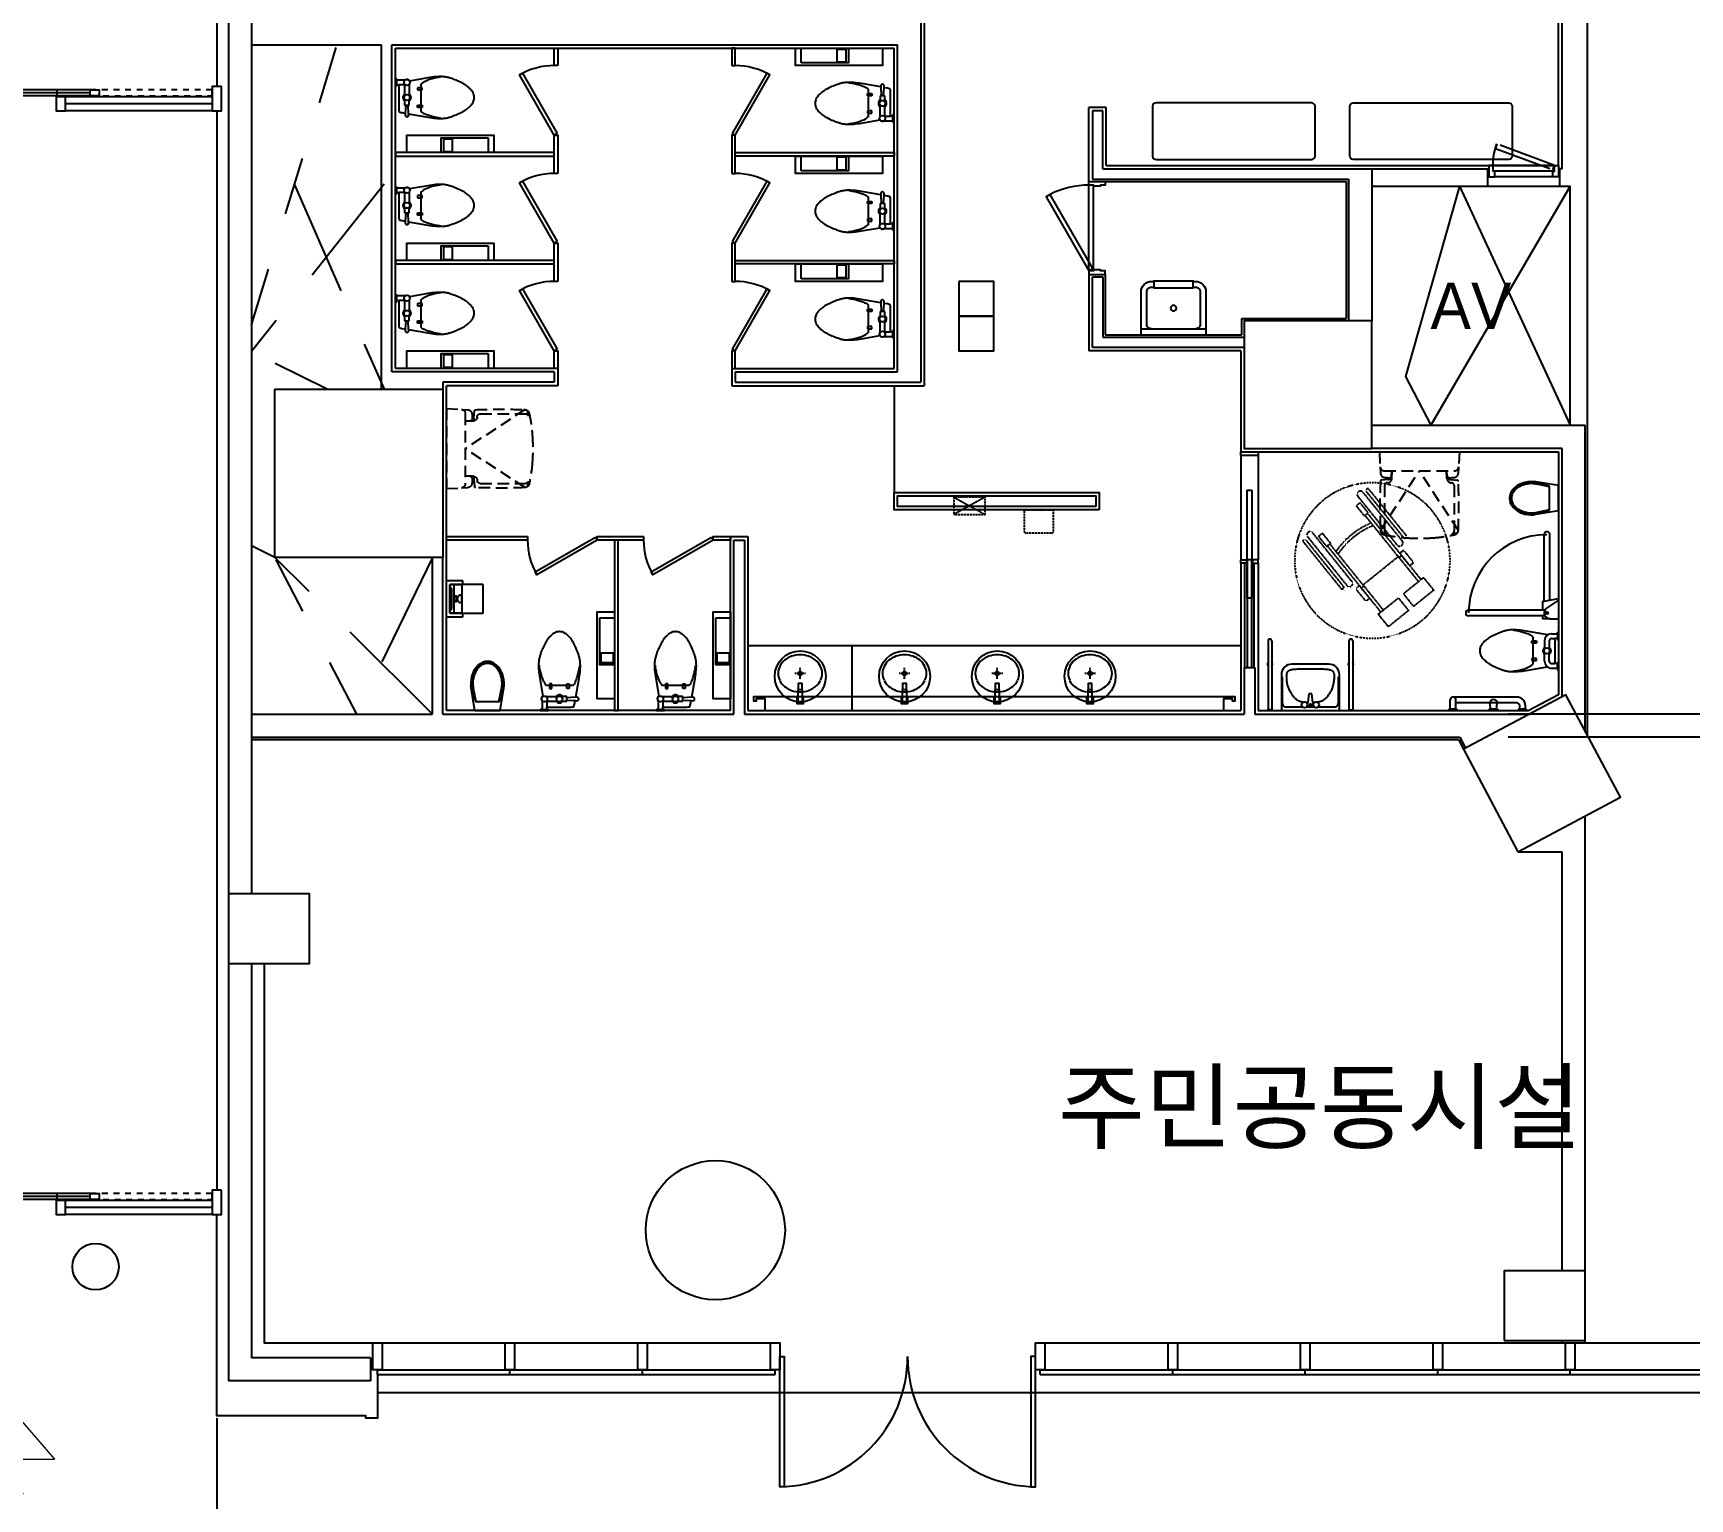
# Model space of a CAD drawing. Header units: millimetres. Extents: x -7616 to 421613, y 91067 to 341353.
# Drawn here: x 179314 to 193599, y 197651 to 210288 of the extents above; entities that cross this region are included whole.
import ezdxf
from ezdxf.enums import TextEntityAlignment as Align
from ezdxf.lldxf.tags import DXFTag

# ---------------------------------------------------------------- set-up
doc = ezdxf.new("R2010")
doc.units = ezdxf.units.MM
doc.header["$LTSCALE"] = 500
doc.header["$MEASUREMENT"] = 0
for name, pattern in [('HID', [2.6, 1.6, -1]), ('HIDDEN', [2, 1, -1]), ('HIDDEN2', [0.188, 0.125, -0.063]), ('HOON1', [3, 2, -1])]:
    doc.linetypes.add(name, pattern=pattern)
doc.layers.add('e-plan', color=9, linetype='CONTINUOUS')
doc.styles.add('돋움', font='Dotum.ttf')
tags = doc.linetypes.add('HIDDENX2', pattern=[0.75, 0.5, -0.25]).pattern_tags.tags
tags[6:7] = [DXFTag(74, 4), DXFTag(75, 0), DXFTag(340, '0'), DXFTag(46, 1.0), DXFTag(50, 0.0), DXFTag(44, 0.0), DXFTag(45, 0.0)]
tags[4:5] = [DXFTag(74, 4), DXFTag(75, 0), DXFTag(340, '0'), DXFTag(46, 1.0), DXFTag(50, 0.0), DXFTag(44, 0.0), DXFTag(45, 0.0)]

# ---------------------------------------------------------------- blocks, each defined once
blk = doc.blocks.new('1F 기둥 140514')
at = {"layer": 'e-plan', "ltscale": 0.5}
for points in [[(235034, 72200), (235734, 72200), (235734, 72800), (235034, 72800)], [(246034, 68950), (246734, 68950), (246734, 69550), (246034, 69550)]]:
    blk.add_lwpolyline(points, close=True, dxfattribs=at)
blk = doc.blocks.new('1~2F TC-140305')
at = {"layer": 'e-plan', "ltscale": 0.5}
for points in [[(-224080, -51610), (-224080, -50510), (-225180, -50510), (-225180, -51610)], [(-233540, -51100), (-232090, -51100), (-232090, -52550), (-233540, -52550)], [(-222820, -55087), (-221937, -54617), (-222406, -53735), (-223289, -54204)]]:
    blk.add_lwpolyline(points, close=True, dxfattribs=at)
blk.add_circle((-229740, -58350), 600, dxfattribs=at)
blk = doc.blocks.new('1F 코어')
at = {"layer": 'e-plan'}
blk.add_blockref('1~2F TC-140305', (0, 0), dxfattribs=at)
blk = doc.blocks.new('A$C6B9375F1')
at = {"layer": 'e-plan'}
blk.add_lwpolyline([(-30, 195), (-30, 155), (10, 155), (10, -80), (-70, -80), (-70, 155), (-30, 155)], dxfattribs=at)
blk = doc.blocks.new('A$C1B3C214D')
at = {"layer": 'e-plan'}
blk.add_line((10, 320), (550, 320), dxfattribs=at)
for points in [[(0, 370), (0, 0, 0.414214), (90, -90), (110, -90), (110, -95), (450, -95), (450, -90), (470, -90, 0.414214), (560, 0), (560, 370)], [(90, 320, 0.414214), (50, 280), (50, 0, 0.414214), (90, -40), (110, -40)], [(450, -40), (470, -40, 0.414214), (510, 0), (510, 280, 0.414214), (470, 320, 0.414214)]]:
    blk.add_lwpolyline(points, format="xyb", dxfattribs=at)
blk.add_lwpolyline([(110, -90), (110, -35), (450, -35), (450, -90)], dxfattribs=at)
blk.add_circle((280, 140), 25, dxfattribs=at)
for centre, start, end in [((10, 330), 180, 270), ((550, 330), 270, 0)]:
    blk.add_arc(centre, 10, start, end, dxfattribs=at)
blk = doc.blocks.new('지상1층 평면도$0$TO')
at = {"layer": 'e-plan'}
for p, q in [((0, 132), (265, 174, 0)), ((0, 132), (0, -143, 0)), ((97, 118), (235, 147, 0)), ((97, 116), (97, -127)), ((108, 130, 0), (234, 156, 0)), ((0, -143, 0), (265, -184, 0)), ((97, -129), (235, -157)), ((108, -140), (234, -166))]:
    blk.add_line(p, q, dxfattribs=at)
for centre, major_axis, ratio, start_param, end_param in [((287, -5, 0), (-242, 0, 0), 0.742281, 1.476545, 4.80664), ((111, 116, 0), (-9.55, 9.55), 1, 5.702584, 7.068585), ((111, -127), (-9.55, -9.55), 1, -0.785396, 0.580235)]:
    blk.add_ellipse(centre, major_axis=major_axis, ratio=ratio, start_param=start_param, end_param=end_param, dxfattribs=at)
for points, knots in [([(234, -166), (273, -172, 0), (281, -172, 0), (302, -172, 0), (316, -171, 0), (343, -168, 0), (356, -165, 0), (381, -158, 0), (393, -154, 0), (417, -143, 0), (428, -138, 0), (448, -125, 0), (457, -118, 0), (474, -102, 0), (482, -94, 0), (495, -77, 0), (500, -69, 0), (509, -50, 0), (512, -41, 0), (516, -22, 0), (517, -13, 0), (517, 6, 0), (515, 16, 0), (511, 34, 0), (507, 44, 0), (498, 62, 0), (492, 70, 0), (479, 87, 0), (471, 95, 0), (454, 110, 0), (444, 117, 0), (423, 129, 0), (412, 135, 0), (389, 145, 0), (376, 149, 0), (350, 155, 0), (337, 158, 0), (310, 161, 0), (297, 162, 0), (277, 162, 0), (271, 161, 0), (234, 156, 0)], [1.476545, 1.476545, 1.476545, 1.476545, 1.575986, 1.575986, 1.751248, 1.751248, 1.92651, 1.92651, 2.101771, 2.101771, 2.277033, 2.277033, 2.452294, 2.452294, 2.627556, 2.627556, 2.802817, 2.802817, 2.978079, 2.978079, 3.15334, 3.15334, 3.328602, 3.328602, 3.503864, 3.503864, 3.679125, 3.679125, 3.854387, 3.854387, 4.029648, 4.029648, 4.20491, 4.20491, 4.380171, 4.380171, 4.555433, 4.555433, 4.730694, 4.730694, 4.80664, 4.80664, 4.80664, 4.80664]), ([(235, -157), (242, -158, 0), (249, -159, 0), (262, -161, 0), (268, -162, 0), (275, -162, 0), (277, -163, 0), (281, -163, 0), (283, -163, 0), (286, -163, 0), (287, -163, 0), (290, -163, 0), (291, -163, 0), (293, -163, 0), (294, -163, 0), (297, -163, 0), (299, -163, 0), (306, -163, 0), (310, -162, 0), (323, -161, 0), (331, -160, 0), (348, -157, 0), (356, -155, 0), (376, -150, 0), (388, -146, 0), (410, -136, 0), (421, -131, 0), (440, -119, 0), (449, -113, 0), (465, -99, 0), (472, -91, 0), (485, -76, 0), (490, -68, 0), (499, -51, 0), (502, -43, 0), (507, -23, 0), (508, -12, 0), (507, 11, 0), (505, 22, 0), (498, 40, 0), (495, 47, 0), (487, 61, 0), (483, 68, 0), (472, 82, 0), (465, 88, 0), (450, 101, 0), (442, 107, 0), (424, 119, 0), (414, 124, 0), (394, 133, 0), (383, 137, 0), (361, 144, 0), (349, 146, 0), (326, 150, 0), (314, 152, 0), (301, 152, 0), (300, 152, 0), (297, 152, 0), (295, 153, 0), (292, 153, 0), (290, 153, 0), (288, 153, 0), (287, 153, 0), (285, 153, 0), (285, 153, 0), (284, 153, 0), (283, 153, 0), (282, 153, 0), (282, 153, 0), (280, 153, 0), (279, 152, 0), (277, 152, 0), (276, 152, 0), (272, 152, 0), (270, 152, 0), (263, 151, 0), (255, 150, 0), (242, 148, 0), (238, 147, 0), (235, 147, 0)], [1.476545, 1.476545, 1.476545, 1.476545, 1.495339, 1.495339, 1.522158, 1.522158, 1.539937, 1.539937, 1.557715, 1.557715, 1.575493, 1.575493, 1.589782, 1.589782, 1.604072, 1.604072, 1.632651, 1.632651, 1.68981, 1.68981, 1.804127, 1.804127, 1.918445, 1.918445, 2.090235, 2.090235, 2.262025, 2.262025, 2.433815, 2.433815, 2.605605, 2.605605, 2.777395, 2.777395, 2.949185, 2.949185, 3.175204, 3.175204, 3.401222, 3.401222, 3.542853, 3.542853, 3.690218, 3.690218, 3.845265, 3.845265, 4.005974, 4.005974, 4.166683, 4.166683, 4.327391, 4.327391, 4.4881, 4.4881, 4.648809, 4.648809, 4.662269, 4.662269, 4.689188, 4.689188, 4.704843, 4.704843, 4.719273, 4.719273, 4.727351, 4.727351, 4.734116, 4.734116, 4.740882, 4.740882, 4.752111, 4.752111, 4.76334, 4.76334, 4.774569, 4.774569, 4.799343, 4.799343, 4.80664, 4.80664, 4.80664, 4.80664])]:
    blk.add_open_spline(points, degree=3, knots=knots, dxfattribs=at)
blk = doc.blocks.new('gsdafsdf')
at = {"layer": 'e-plan', "linetype": 'Continuous'}
for p, q in [((7027493, 2113737), (7027509, 2113737)), ((7027493, 2113705), (7027509, 2113705))]:
    blk.add_line(p, q, dxfattribs=at)
for points in [[(7027446, 2113848, -0.414214), (7027441, 2113853), (7027441, 2113872, -0.414214), (7027446, 2113877), (7027584, 2113877), (7027584, 2113566), (7027446, 2113566, -0.414214), (7027441, 2113571), (7027441, 2113589, -0.414214), (7027446, 2113594), (7027544, 2113594, 0.414214), (7027554, 2113604), (7027554, 2113838, 0.414214), (7027544, 2113848)], [(7027545, 2113598, 0.414214), (7027550, 2113603), (7027550, 2113620, 0.182213), (7027548, 2113623), (7027538, 2113635, -0.182213), (7027537, 2113638), (7027537, 2113804, -0.182213), (7027538, 2113807), (7027548, 2113819, 0.182213), (7027550, 2113822), (7027550, 2113839, 0.414214), (7027545, 2113844), (7027455, 2113844, 0.414214), (7027450, 2113839), (7027450, 2113603, 0.414214), (7027455, 2113598)], [(7027454, 2113688, 0.414214), (7027455, 2113686), (7027465, 2113686, 0.592772), (7027465, 2113756), (7027455, 2113756, 0.414214), (7027454, 2113754), (7027454, 2113721)], [(7027493, 2113702, 0.414214), (7027499, 2113696), (7027502, 2113696, 0.414214), (7027509, 2113702), (7027509, 2113721), (7027509, 2113740, 0.414214), (7027502, 2113746), (7027499, 2113746, 0.414214), (7027493, 2113740)]]:
    blk.add_lwpolyline(points, format="xyb", close=True, dxfattribs=at)
at = {"layer": 'e-plan', "linetype": 'HIDDENX2'}
blk.add_lwpolyline([(7027456, 2113598), (7027271, 2113598, -0.414214), (7027266, 2113603), (7027266, 2113839, -0.414214), (7027271, 2113844), (7027455, 2113844)], format="xyb", dxfattribs=at)
at = {"layer": 'e-plan', "linetype": 'Continuous'}
blk.add_lwpolyline([(7027519, 2113599, -0.236068), (7027517, 2113603), (7027517, 2113839, -0.236068), (7027519, 2113843)], format="xyb", dxfattribs=at)
blk = doc.blocks.new('수전')
at = {"layer": 'e-plan'}
for points in [[(-122, 17), (-172, 17), (-172, -17), (-122, -17)], [(-122, 17), (-12, 17), (-12, -17), (-122, -17)]]:
    blk.add_lwpolyline(points, close=True, dxfattribs=at)
blk.add_lwpolyline([(-58, -17), (-58, -29), (0, -29), (0, 29), (-58, 29), (-58, 17)], dxfattribs=at)
blk = doc.blocks.new('원형 세면대')
at = {"layer": 'e-plan'}
for p, q in [((104140088, -29768911), (104140088, -29768921)), ((104140088, -29768926), (104140088, -29768989)), ((104140041, -29768957), (104140051, -29768957)), ((104140056, -29768957), (104140119, -29768957)), ((104140088, -29768994), (104140088, -29769004)), ((104140124, -29768957), (104140134, -29768957))]:
    blk.add_line(p, q, dxfattribs=at)
for centre, radius in [((104140087, -29768931), 220), ((104140088, -29768957), 16.4)]:
    blk.add_circle(centre, radius, dxfattribs=at)
for centre, radius, start, end in [((104140088, -29769022), 225, 90, 109.2294), ((104140088, -29769022), 225, 70.7706, 90), ((104140033, -29768957), 135, 153.8084, 180), ((104140060, -29768970), 165, 130.1009, 153.8084), ((104140077, -29768991), 191, 109.2294, 130.1009), ((104140099, -29768991), 191, 49.8991, 70.7706), ((104140116, -29768970), 165, 26.1916, 49.8991), ((104140142, -29768957), 135, 0, 26.1916), ((104140033, -29768957), 135, 180, 206.1916), ((104140060, -29768944), 165, 206.1916, 229.8991), ((104140077, -29768924), 191, 229.8991, 250.7706), ((104140099, -29768924), 191, 289.2294, 310.1009), ((104140116, -29768944), 165, 310.1009, 333.8084), ((104140142, -29768957), 135, 333.8084, 0), ((104140088, -29768892), 225, 250.7706, 270), ((104140088, -29768892), 225, 270, 289.2294)]:
    blk.add_arc(centre, radius, start, end, dxfattribs=at)
blk = doc.blocks.new('지상2층 평면도$0$A$C26E721D9')
at = {"layer": 'e-plan', "linetype": 'HOON1', "ltscale": 0.1, "extrusion": (0, 0, -1)}
for p, q in [((0, 745), (7, 615)), ((690, 745), (0, 745)), ((690, 745), (683, 615)), ((7, 615), (10, 559)), ((9, 67), (345, 582)), ((648, 582), (42, 582)), ((106, 535), (108, 582)), ((107, 513), (110, 582)), ((681, 67), (345, 582)), ((583, 513), (580, 582)), ((584, 535), (582, 582)), ((683, 615), (680, 559)), ((78, 507), (19, 502)), ((45, 454), (45, 63)), ((74, 479), (68, 479)), ((612, 507), (671, 502)), ((616, 479), (622, 479)), ((645, 454), (645, 63))]:
    blk.add_line(p, q, dxfattribs=at)
for centre, radius, start, end in [((-42, 617), 35, 270, 357), ((-648, 617), 35, 183, 270), ((-5404, 275), 5399, 357.7957, 2.307), ((-19, 492), 10, 2.307, 85.2364), ((-46, 561), 36, 274.461, 357), ((-237, 3017), 2500, 273.4998, 274.461), ((-70, 454), 25, 0, 85.2364), ((-71, 515), 36, 182.8624, 265.2364), ((-76, 537), 30, 182.8624, 265.2364), ((-86, 542), 20, 182.8624, 273.4998), ((-619, 515), 36, 274.7636, 357.1376), ((-604, 542), 20, 266.5002, 357.1376), ((-614, 537), 30, 274.7636, 357.1376), ((-453, 3017), 2500, 265.539, 266.5002), ((-620, 454), 25, 94.7636, 180), ((-644, 561), 36, 183, 265.539), ((-671, 492), 10, 94.7636, 177.693), ((4714, 275), 5399, 177.693, 182.2043), ((-47, 69), 38, 282.5917, 357.7957), ((-21, 58), 10, 283.6449, 338.2701), ((-318, 1281), 1268, 281.4958, 283.6449), ((-318, 1281), 1280, 273.91, 282.5917), ((-70, 63), 25, 281.4958, 0), ((-345, 1680), 1680, 266.09, 273.91), ((-372, 1281), 1280, 257.4083, 266.09), ((-620, 63), 25, 180, 258.5042), ((-372, 1281), 1268, 256.3551, 258.5042), ((-643, 69), 38, 182.2043, 257.4083), ((-669, 58), 10, 201.7299, 256.3551)]:
    blk.add_arc(centre, radius, start, end, dxfattribs=at)
blk = doc.blocks.new('A$C7D8044CD')
at = {"layer": 'e-plan'}
blk.add_lwpolyline([(0, 300), (300, 300), (300, 0), (0, 0)], close=True, dxfattribs=at)
blk = doc.blocks.new('CC-102P')
at = {"layer": 'e-plan'}
for p, q in [((9, 148), (9, 108)), ((84, 108), (30, 108)), ((79, 113), (79, 13)), ((119, 113), (119, 13)), ((229, 83), (189, 83)), ((189, 83), (189, 63)), ((189, 63), (229, 63)), ((219, 113), (219, -2)), ((229, 63), (229, 83)), ((79, -17), (79, -67)), ((79, -67), (119, -67)), ((119, -67), (119, -17)), ((189, -67), (229, -67)), ((189, -87), (189, -67)), ((229, -87), (189, -87)), ((219, -2), (219, -117)), ((229, -67), (229, -87))]:
    blk.add_line(p, q, dxfattribs=at)
blk.add_lwpolyline([(-1, 163), (-1, 93), (9, 98), (9, 108), (30, 108, 0.018932), (29, 73), (29, -2), (29, -77, 0.024922), (31, -123, 0.25497), (34, -127, 0.056948), (38, -128, 0.016043), (54, -132), (85, -137), (84, -152, 1.060552), (114, -152), (113, -143), (279, -172, 0.022182), (347, -181, 0.0294), (399, -182, 0.029565), (435, -179, 0.035314), (464, -172, 0.006976), (476, -168, 0.004694), (494, -162, 0.019426), (535, -146, 0.015468), (584, -122, 0.040875), (614, -103, 0.036447), (644, -77, 0.04843), (664, -52, 0.068612), (674, -32, 0.037226), (678, -16, 0.041311), (679, -2, 0.041311), (678, 13, 0.037226), (674, 28, 0.068612), (664, 48, 0.04843), (644, 73, 0.036447), (614, 99, 0.040875), (584, 118, 0.015468), (535, 142, 0.019426), (494, 158, 0.004694), (476, 164, 0.006976), (464, 168, 0.035314), (435, 175, 0.029565), (399, 178, 0.0294), (347, 177, 0.022182), (279, 168), (121, 140, 0.455372), (84, 148), (9, 148), (9, 158)], format="xyb", close=True, dxfattribs=at)
blk.add_lwpolyline([(89, -67), (85, -137, 1.060552)], format="xyb", dxfattribs=at)
blk.add_lwpolyline([(113, -143), (109, -67)], dxfattribs=at)
for centre in [(99, 128), (99, -2)]:
    blk.add_circle(centre, 25, dxfattribs=at)
for centre, radius, start, end in [((396, -131), 303, 112.8053, 116.5651), ((370, -68), 234, 105.9454, 112.8053), ((470, -419), 599, 101.6565, 105.9454), ((417, -162), 337, 94.3987, 101.6565), ((99, -2), 35, 124.8499, 235.1501), ((99, -2), 35, 304.8499, 55.1501), ((222, 113), 3.54, 126.8699, 180), ((325, -24), 174, 119.5675, 126.8699), ((473, -285), 475, 116.5651, 119.5675), ((231, -117), 12.3, 180, 225), ((261, -87), 54.8, 225, 245.9278), ((358, 129), 291, 245.9278, 249.444), ((453, 384), 564, 249.444, 251.9714), ((608, 860), 1064, 251.9714, 254.0546), ((543, 633), 828, 254.0546, 256.4166), ((406, 66), 244, 256.4166, 265.6013)]:
    blk.add_arc(centre, radius, start, end, dxfattribs=at)
blk = doc.blocks.new('휠체어')
at = {"layer": 'e-plan', "linetype": 'HIDDEN', "ltscale": 0.001}
for p, q in [((104005524, -29776474), (104005012, -29776474)), ((104005012, -29776502), (104005524, -29776502)), ((104004497, -29776585), (104004497, -29776808)), ((104004636, -29776585), (104004497, -29776585)), ((104004636, -29776585), (104004636, -29776808)), ((104004915, -29776613), (104004636, -29776613)), ((104004915, -29776641), (104004636, -29776641)), ((104004790, -29776582), (104004790, -29776603)), ((104004918, -29776571), (104004800, -29776571)), ((104004800, -29776613), (104004918, -29776613)), ((104005370, -29776613), (104004915, -29776613)), ((104004915, -29776641), (104005370, -29776641)), ((104004915, -29777031), (104004915, -29776641)), ((104004929, -29776603), (104004929, -29776582)), ((104005537, -29776530), (104004998, -29776530)), ((104004998, -29776585), (104005537, -29776585)), ((104005370, -29776648), (104005370, -29776606)), ((104005370, -29776606), (104005482, -29776606)), ((104005482, -29776648), (104005370, -29776648)), ((104005482, -29776606), (104005482, -29776648)), ((104004636, -29776808), (104004497, -29776808)), ((104004497, -29776864), (104004497, -29777087)), ((104004636, -29776864), (104004497, -29776864)), ((104004636, -29777087), (104004636, -29776864)), ((104004497, -29777087), (104004636, -29777087)), ((104004915, -29777031), (104004636, -29777031)), ((104004915, -29777059), (104004636, -29777059)), ((104004790, -29777090), (104004790, -29777069)), ((104004800, -29777059), (104004918, -29777059)), ((104004915, -29777031), (104005370, -29777031)), ((104005370, -29777059), (104004915, -29777059)), ((104004929, -29777069), (104004929, -29777090)), ((104004998, -29777087), (104005537, -29777087)), ((104005482, -29777024), (104005370, -29777024)), ((104005370, -29777024), (104005370, -29777066)), ((104005370, -29777066), (104005482, -29777066)), ((104005482, -29777066), (104005482, -29777024)), ((104004918, -29777101), (104004800, -29777101)), ((104005537, -29777142), (104004998, -29777142)), ((104005012, -29777170), (104005524, -29777170)), ((104005524, -29777198), (104005012, -29777198))]:
    blk.add_line(p, q, dxfattribs=at)
blk.add_circle((104005028, -29776836), 670, dxfattribs=at)
blk.add_arc((104004915, -29776627), 13.9, 90, 270, dxfattribs=at)
at = {"layer": 'e-plan', "linetype": 'HIDDEN', "ltscale": 0.001, "extrusion": (0, 0, -1)}
for centre, major_axis, start_param, end_param in [((104005012, -29776488), (13.7, 2.7), 1.767078, 4.908671), ((104005524, -29776488), (13.7, 2.7), -1.374341, 1.767252), ((104004800, -29776582), (-10.4, 0.1), -0.005026, 1.56577), ((104004800, -29776603), (10.4, 0), 1.573354, 3.14415), ((104004918, -29776582), (-10.4, 0), 1.568101, 3.138897), ((104004918, -29776603), (-10.4, 0.1), 3.13677, 4.707566), ((104004998, -29776558), (-27.3, 5.4), 4.516091, 7.657684), ((104004618, -29776836), (-519, 421), 2.164891, 2.756829), ((104004618, -29776836), (-492, 492), 2.0724, 2.639989), ((104005537, -29776558), (-27.3, 5.4), 1.374384, 4.515977), ((104004800, -29777069), (10.4, 0), 3.145386, 4.716182), ((104004800, -29777090), (10.4, 0), 1.573354, 3.14415), ((104004915, -29777045), (-13.7, 2.7), 4.516094, 7.657687), ((104004918, -29777069), (10.4, 0.1), -1.564958, 0.005838), ((104004918, -29777090), (-10.4, 0), 3.138418, 4.709215), ((104004998, -29777114), (27.3, 5.4), 1.767164, 4.908757), ((104005537, -29777114), (-27.3, 5.4), 1.374384, 4.515977), ((104005012, -29777184), (13.7, 2.7), 1.767252, 4.908844)]:
    blk.add_ellipse(centre, major_axis=major_axis, ratio=1, start_param=start_param, end_param=end_param, dxfattribs=at)
at = {"layer": 'e-plan', "linetype": 'HIDDEN', "ltscale": 0.001}
blk.add_ellipse((104005524, -29777184), major_axis=(-13.7, 2.7), ratio=1, start_param=1.767244, end_param=4.908837, dxfattribs=at)
blk = doc.blocks.new('장애인 화장실 세트')
at = {"layer": 'e-plan', "ltscale": 400}
for p, q in [((409057, 73636), (408493, 73636)), ((409066, 73586), (408493, 73586)), ((409068, 73573), (409043, 73711)), ((409058, 73711), (409127, 73608)), ((409068, 73573), (409143, 73573)), ((409143, 73593), (409143, 72936)), ((409193, 73593), (409193, 72936)), ((409193, 73573), (409218, 73573)), ((409218, 73636), (409218, 73711)), ((409218, 73636), (409218, 73573)), ((409357, 73619), (409324, 73431)), ((409337, 73701), (409332, 73711)), ((409347, 73701), (409337, 73701)), ((409347, 73701), (409387, 73701)), ((409347, 73651), (409347, 73701)), ((409397, 73701), (409387, 73701)), ((409387, 73701), (409387, 73680)), ((409387, 73651), (409387, 73680)), ((409402, 73711), (409397, 73701)), ((409407, 73631), (409479, 73631)), ((409407, 73591), (409479, 73591)), ((409494, 73681), (409419, 73681)), ((409569, 73681), (409494, 73681)), ((409584, 73631), (409509, 73631)), ((409584, 73591), (409509, 73591)), ((409589, 73711), (409594, 73701)), ((409594, 73701), (409604, 73701)), ((409604, 73701), (409604, 73680)), ((409644, 73701), (409604, 73701)), ((409604, 73651), (409604, 73680)), ((409664, 73431), (409631, 73614)), ((409644, 73701), (409654, 73701)), ((409644, 73651), (409644, 73701)), ((409654, 73701), (409659, 73711)), ((409494, 73491), (409379, 73491)), ((409409, 73521), (409429, 73521)), ((409409, 73481), (409409, 73521)), ((409429, 73481), (409409, 73481)), ((409429, 73521), (409429, 73481)), ((409609, 73491), (409494, 73491)), ((409579, 73521), (409559, 73521)), ((409559, 73521), (409559, 73481)), ((409559, 73481), (409579, 73481)), ((409579, 73481), (409579, 73521)), ((409893, 73351), (409893, 72801)), ((409943, 73351), (409943, 73183)), ((409996, 73426), (409968, 73426)), ((409996, 73376), (409968, 73376)), ((409996, 73426), (409996, 73376)), ((409943, 73183), (409943, 73119)), ((409996, 73176), (409946, 73183)), ((409996, 73179), (409996, 73123)), ((409943, 73119), (409943, 72826)), ((409996, 73126), (409946, 73119)), ((409996, 72826), (409918, 72826)), ((409996, 72776), (409918, 72776)), ((409996, 72826), (409996, 72776))]:
    blk.add_line(p, q, dxfattribs=at)
for centre, radius in [((409168, 73611), 10), ((409494, 73611), 25)]:
    blk.add_circle(centre, radius, dxfattribs=at)
for centre, radius, start, end in [((408493, 73611), 25, 90, 270.0002), ((409168, 73636), 50, 213.6543, 0), ((409407, 73651), 60, 180, 270), ((409419, 73218), 463, 90, 93.8753), ((409407, 73651), 20, 180, 270), ((409494, 73611), 35, 34.8499, 145.1501), ((409494, 73611), 35, 214.8499, 325.1501), ((409569, 73218), 463, 85.6617, 90), ((409584, 73651), 60, 270, 0), ((409584, 73651), 20, 270, 0), ((410087, 73298), 775, 170.1534, 175.2364), ((410356, 73102), 1064, 161.9714, 164.0546), ((409880, 73256), 564, 159.444, 161.9714), ((409625, 73352), 291, 155.9278, 159.444), ((409409, 73449), 54.8, 135, 155.9278), ((409379, 73479), 12.3, 90, 135), ((409609, 73487), 3.54, 36.8699, 90), ((409472, 73385), 174, 29.5675, 36.8699), ((409211, 73237), 475, 26.5651, 29.5675), ((409365, 73314), 303, 22.8053, 26.5651), ((409428, 73340), 234, 15.9454, 22.8053), ((408900, 73298), 775, 4.7636, 9.8466), ((408900, 73298), 775, 4.7636, 9.8466), ((410008, 73426), 12.5, 90, 180), ((409755, 73326), 441, 175.2364, 181.9723), ((409617, 73321), 304, 181.9723, 188.7462), ((409561, 73304), 244, 166.4166, 175.6013), ((410128, 73167), 828, 164.0546, 166.4166), ((409077, 73240), 599, 11.6565, 15.9454), ((409333, 73293), 337, 4.3987, 11.6565), ((409370, 73321), 304, 351.2538, 358.0277), ((409233, 73326), 441, 358.0277, 4.7636), ((409968, 73351), 75, 90, 180), ((409968, 73351), 25, 90, 180), ((410008, 73376), 12.5, 180, 270), ((409527, 73308), 213, 188.7462, 196.8361), ((409760, 73378), 456, 196.8361, 198.4349), ((410283, 73552), 1007, 198.4349, 199.5108), ((409864, 73404), 562, 199.5108, 203.9625), ((410160, 73536), 887, 203.9625, 207.5073), ((408827, 73536), 887, 332.4927, 336.0375), ((409124, 73404), 562, 336.0375, 340.4892), ((408705, 73552), 1007, 340.4892, 341.5651), ((408705, 73552), 1007, 340.4892, 341.5651), ((409227, 73378), 456, 341.5651, 343.1639), ((409227, 73378), 456, 341.5651, 343.1639), ((409227, 73378), 456, 341.5651, 343.1639), ((409460, 73308), 213, 343.1639, 351.2538), ((409460, 73308), 213, 343.1639, 351.2538), ((409460, 73308), 213, 343.1639, 351.2538), ((409946, 73151), 32, 90, 270), ((410008, 73179), 12.5, 90, 180), ((409566, 73226), 217, 207.5073, 216.8699), ((409611, 73260), 273, 216.8699, 225.2192), ((409535, 73183), 165, 225.2192, 236.3099), ((409489, 73114), 82.6, 236.3099, 252.0099), ((409497, 73139), 108, 252.0099, 260.5377), ((409494, 73119), 87.7, 260.5377, 270), ((409494, 73119), 87.7, 270, 279.4623), ((409490, 73139), 108, 279.4623, 287.9901), ((409498, 73114), 82.6, 287.9901, 303.6901), ((409452, 73183), 165, 303.6901, 314.7808), ((409376, 73260), 273, 314.7808, 323.1301), ((409421, 73226), 217, 323.1301, 332.4927), ((410008, 73123), 12.5, 180, 270), ((409168, 72936), 25, 180, 0), ((409918, 72801), 25, 90, 270), ((410008, 72826), 12.5, 90, 180), ((410008, 72776), 12.5, 180, 270)]:
    blk.add_arc(centre, radius, start, end, dxfattribs=at)
at = {"layer": 'e-plan'}
blk.add_arc((409168, 73611), 675, 180, 270, dxfattribs=at)
blk = doc.blocks.new('장애인 세면대')
at = {"layer": 'e-plan', "linetype": 'Continuous'}
for p, q in [((104010301, -29753697), (104010265, -29753697)), ((104010267, -29754292), (104010267, -29753697)), ((104010299, -29754292), (104010299, -29753697)), ((104010882, -29753692), (104010382, -29753692)), ((104010382, -29753692), (104010382, -29754002)), ((104010392, -29753982), (104010392, -29753752)), ((104010422, -29753722), (104010566, -29753722)), ((104010489, -29753808), (104010493, -29753804)), ((104010493, -29753804), (104010497, -29753800)), ((104010497, -29753800), (104010501, -29753796)), ((104010501, -29753796), (104010504, -29753793)), ((104010504, -29753793), (104010508, -29753790)), ((104010508, -29753790), (104010511, -29753787)), ((104010511, -29753787), (104010515, -29753784)), ((104010515, -29753784), (104010518, -29753782)), ((104010518, -29753782), (104010522, -29753779)), ((104010522, -29753779), (104010526, -29753777)), ((104010526, -29753777), (104010531, -29753774)), ((104010531, -29753774), (104010535, -29753772)), ((104010535, -29753772), (104010541, -29753770)), ((104010541, -29753770), (104010546, -29753768)), ((104010546, -29753768), (104010552, -29753766)), ((104010552, -29753766), (104010559, -29753765)), ((104010559, -29753765), (104010567, -29753764)), ((104010567, -29753764), (104010571, -29753764)), ((104010595, -29753762), (104010602, -29753762)), ((104010598, -29753722), (104010666, -29753722)), ((104010602, -29753727), (104010661, -29753727)), ((104010602, -29753755), (104010606, -29753755)), ((104010602, -29753762), (104010611, -29753762)), ((104010610, -29753760), (104010618, -29753836)), ((104010646, -29753836), (104010653, -29753760)), ((104010653, -29753762), (104010661, -29753762)), ((104010658, -29753755), (104010661, -29753755)), ((104010661, -29753762), (104010668, -29753762)), ((104010693, -29753764), (104010697, -29753764)), ((104010697, -29753764), (104010704, -29753765)), ((104010698, -29753722), (104010842, -29753722)), ((104010704, -29753765), (104010711, -29753766)), ((104010711, -29753766), (104010717, -29753768)), ((104010717, -29753768), (104010723, -29753770)), ((104010723, -29753770), (104010728, -29753772)), ((104010728, -29753772), (104010733, -29753774)), ((104010733, -29753774), (104010737, -29753777)), ((104010737, -29753777), (104010741, -29753779)), ((104010741, -29753779), (104010745, -29753782)), ((104010745, -29753782), (104010749, -29753784)), ((104010749, -29753784), (104010752, -29753787)), ((104010752, -29753787), (104010756, -29753790)), ((104010756, -29753790), (104010759, -29753793)), ((104010759, -29753793), (104010763, -29753796)), ((104010763, -29753796), (104010766, -29753800)), ((104010766, -29753800), (104010770, -29753804)), ((104010770, -29753804), (104010774, -29753808)), ((104010872, -29753752), (104010872, -29753982)), ((104010882, -29754002), (104010882, -29753692)), ((104010963, -29753697), (104010999, -29753697)), ((104010965, -29754292), (104010965, -29753697)), ((104010997, -29754292), (104010997, -29753697)), ((104010430, -29753944), (104010432, -29753937)), ((104010430, -29753951), (104010430, -29753944)), ((104010432, -29753937), (104010433, -29753929)), ((104010433, -29753929), (104010434, -29753922)), ((104010434, -29753922), (104010436, -29753914)), ((104010436, -29753914), (104010438, -29753907)), ((104010438, -29753907), (104010440, -29753899)), ((104010440, -29753899), (104010442, -29753892)), ((104010442, -29753892), (104010445, -29753884)), ((104010445, -29753884), (104010448, -29753877)), ((104010448, -29753877), (104010451, -29753869)), ((104010451, -29753869), (104010455, -29753862)), ((104010455, -29753862), (104010459, -29753854)), ((104010459, -29753854), (104010463, -29753847)), ((104010463, -29753847), (104010467, -29753840)), ((104010467, -29753840), (104010472, -29753833)), ((104010472, -29753833), (104010476, -29753826)), ((104010476, -29753826), (104010481, -29753820)), ((104010481, -29753820), (104010485, -29753814)), ((104010485, -29753814), (104010489, -29753808)), ((104010618, -29753836), (104010646, -29753836)), ((104010774, -29753808), (104010778, -29753814)), ((104010778, -29753814), (104010783, -29753820)), ((104010783, -29753820), (104010787, -29753826)), ((104010787, -29753826), (104010792, -29753833)), ((104010792, -29753833), (104010796, -29753840)), ((104010796, -29753840), (104010800, -29753847)), ((104010800, -29753847), (104010804, -29753854)), ((104010804, -29753854), (104010808, -29753862)), ((104010808, -29753862), (104010812, -29753869)), ((104010812, -29753869), (104010815, -29753877)), ((104010815, -29753877), (104010818, -29753884)), ((104010818, -29753884), (104010821, -29753891)), ((104010821, -29753891), (104010823, -29753898)), ((104010823, -29753898), (104010826, -29753905)), ((104010826, -29753905), (104010828, -29753912)), ((104010828, -29753912), (104010829, -29753918)), ((104010829, -29753918), (104010831, -29753924)), ((104010831, -29753924), (104010832, -29753930)), ((104010832, -29753930), (104010833, -29753936)), ((104010833, -29753936), (104010834, -29753941)), ((104010834, -29753941), (104010834, -29753947)), ((104010834, -29753947), (104010835, -29753952)), ((104010427, -29753980), (104010428, -29753975)), ((104010427, -29753984), (104010427, -29753980)), ((104010427, -29753988), (104010427, -29753984)), ((104010427, -29753991), (104010427, -29753988)), ((104010427, -29753994), (104010427, -29753991)), ((104010427, -29753996), (104010427, -29753994)), ((104010427, -29753999), (104010427, -29753996)), ((104010428, -29754001), (104010427, -29753999)), ((104010428, -29753964), (104010429, -29753958)), ((104010428, -29753970), (104010428, -29753964)), ((104010428, -29753975), (104010428, -29753970)), ((104010428, -29754003), (104010428, -29754001)), ((104010428, -29754005), (104010428, -29754003)), ((104010429, -29754007), (104010428, -29754005)), ((104010429, -29753958), (104010430, -29753951)), ((104010429, -29754009), (104010429, -29754007)), ((104010430, -29754011), (104010429, -29754009)), ((104010430, -29754013), (104010430, -29754011)), ((104010431, -29754015), (104010430, -29754013)), ((104010432, -29754017), (104010431, -29754015)), ((104010432, -29754019), (104010432, -29754017)), ((104010433, -29754020), (104010432, -29754019)), ((104010434, -29754022), (104010433, -29754020)), ((104010434, -29754024), (104010434, -29754022)), ((104010435, -29754026), (104010434, -29754024)), ((104010436, -29754028), (104010435, -29754026)), ((104010437, -29754029), (104010436, -29754028)), ((104010438, -29754031), (104010437, -29754029)), ((104010440, -29754032), (104010438, -29754031)), ((104010441, -29754034), (104010440, -29754032)), ((104010443, -29754035), (104010441, -29754034)), ((104010445, -29754037), (104010443, -29754035)), ((104010447, -29754038), (104010445, -29754037)), ((104010450, -29754039), (104010447, -29754038)), ((104010453, -29754040), (104010450, -29754039)), ((104010456, -29754042), (104010453, -29754040)), ((104010460, -29754043), (104010456, -29754042)), ((104010464, -29754044), (104010460, -29754043)), ((104010469, -29754045), (104010464, -29754044)), ((104010474, -29754047), (104010469, -29754045)), ((104010472, -29754092), (104010792, -29754092)), ((104010481, -29754048), (104010474, -29754047)), ((104010489, -29754049), (104010481, -29754048)), ((104010498, -29754049), (104010489, -29754049)), ((104010508, -29754050), (104010498, -29754049)), ((104010520, -29754051), (104010508, -29754050)), ((104010534, -29754051), (104010520, -29754051)), ((104010548, -29754051), (104010534, -29754051)), ((104010564, -29754052), (104010548, -29754051)), ((104010580, -29754052), (104010564, -29754052)), ((104010597, -29754052), (104010580, -29754052)), ((104010614, -29754052), (104010597, -29754052)), ((104010632, -29754052), (104010614, -29754052)), ((104010649, -29754052), (104010632, -29754052)), ((104010666, -29754052), (104010649, -29754052)), ((104010683, -29754052), (104010666, -29754052)), ((104010700, -29754052), (104010683, -29754052)), ((104010715, -29754051), (104010700, -29754052)), ((104010730, -29754051), (104010715, -29754051)), ((104010743, -29754051), (104010730, -29754051)), ((104010755, -29754050), (104010743, -29754051)), ((104010766, -29754049), (104010755, -29754050)), ((104010775, -29754049), (104010766, -29754049)), ((104010782, -29754048), (104010775, -29754049)), ((104010789, -29754047), (104010782, -29754048)), ((104010795, -29754045), (104010789, -29754047)), ((104010800, -29754044), (104010795, -29754045)), ((104010804, -29754043), (104010800, -29754044)), ((104010808, -29754042), (104010804, -29754043)), ((104010811, -29754040), (104010808, -29754042)), ((104010814, -29754039), (104010811, -29754040)), ((104010816, -29754038), (104010814, -29754039)), ((104010818, -29754037), (104010816, -29754038)), ((104010820, -29754035), (104010818, -29754037)), ((104010822, -29754034), (104010820, -29754035)), ((104010824, -29754032), (104010822, -29754034)), ((104010825, -29754031), (104010824, -29754032)), ((104010826, -29754029), (104010825, -29754031)), ((104010827, -29754028), (104010826, -29754029)), ((104010828, -29754026), (104010827, -29754028)), ((104010829, -29754024), (104010828, -29754026)), ((104010830, -29754022), (104010829, -29754024)), ((104010831, -29754019), (104010830, -29754020)), ((104010830, -29754020), (104010830, -29754022)), ((104010832, -29754017), (104010831, -29754019)), ((104010833, -29754013), (104010832, -29754015)), ((104010832, -29754015), (104010832, -29754017)), ((104010834, -29754011), (104010833, -29754013)), ((104010835, -29754006), (104010834, -29754009)), ((104010834, -29754009), (104010834, -29754011)), ((104010835, -29753952), (104010836, -29753957)), ((104010836, -29754001), (104010835, -29754004)), ((104010835, -29754004), (104010835, -29754006)), ((104010836, -29753957), (104010836, -29753962)), ((104010836, -29753962), (104010836, -29753967)), ((104010836, -29753967), (104010836, -29753972)), ((104010836, -29753972), (104010836, -29753977)), ((104010836, -29753977), (104010837, -29753981)), ((104010837, -29753981), (104010836, -29753986)), ((104010836, -29753986), (104010836, -29753990)), ((104010836, -29753990), (104010836, -29753994)), ((104010836, -29753994), (104010836, -29753998)), ((104010836, -29753998), (104010836, -29754001))]:
    blk.add_line(p, q, dxfattribs=at)
for centre, radius in [((104010582, -29753741), 25), ((104010632, -29753741), 8), ((104010682, -29753741), 25)]:
    blk.add_circle(centre, radius, dxfattribs=at)
for centre, radius, start, end in [((104010265, -29753692), 5, 180, 270), ((104010301, -29753692), 5, 270, 0), ((104010422, -29753752), 30, 90, 180), ((104010606, -29753760), 5, 5.3909, 90), ((104010658, -29753760), 5, 90, 174.6091), ((104010842, -29753752), 30, 0, 90), ((104010963, -29753692), 5, 180, 270), ((104010999, -29753692), 5, 270, 0), ((104010283, -29754092), 22, 136.6582, 223.3418), ((104010283, -29754092), 22, 316.6582, 43.3418), ((104010472, -29754002), 90, 180, 270), ((104010792, -29754002), 90, 270, 0), ((104010981, -29754092), 22, 136.6582, 223.3418), ((104010981, -29754092), 22, 316.6582, 43.3418), ((104010283, -29754292), 16, 180, 0), ((104010981, -29754292), 16, 180, 0)]:
    blk.add_arc(centre, radius, start, end, dxfattribs=at)
blk = doc.blocks.new('D800-140')
at = {"layer": 'e-plan'}
for p, q in [((30, 0), (770, 0)), ((30, -40), (770, -40))]:
    blk.add_line(p, q, dxfattribs=at)
for points in [[(50, -35), (690, 335), (670, 369), (30, 0)], [(0, -140), (30, -140), (30, -100), (40, -100), (40, -40), (30, -40), (30, 0), (0, 0)], [(800, -140), (770, -140), (770, -100), (760, -100), (760, -40), (770, -40), (770, 0), (800, 0)]]:
    blk.add_lwpolyline(points, close=True, dxfattribs=at)
blk.add_arc((30, 0), 740, 0, 26.9014, dxfattribs=at)
blk = doc.blocks.new('A$C490C4C58')
at = {"layer": 'e-plan', "lineweight": 0}
for p, q in [((-150, 360.7), (-150, 625.2)), ((-150, -625.2), (-150, -360.7))]:
    blk.add_line(p, q, dxfattribs=at)
blk.add_lwpolyline([(-150, -625.2), (-871.9, 0), (-150, 625.2)], dxfattribs=at)
blk.add_lwpolyline([(0, 490.6), (0, -490.6), (-566.4, 0)], close=True, dxfattribs=at)
blk = doc.blocks.new('autodoor-ent-02')
at = {"layer": 'e-plan', "ltscale": 0.5}
for p, q in [((-2610, 15), (-1345, 15)), ((-1557, 75), (-377, 75)), ((-1557, 50), (-377, 50)), ((-1557, 25), (-377, 25)), ((1557, 75), (377, 75)), ((1557, 50), (377, 50)), ((1557, 25), (377, 25)), ((2610, 15), (1345, 15)), ((-2610, -45), (-1345, -45)), ((-2610, -105), (-1345, -105)), ((2610, -45), (1345, -45)), ((2610, -105), (1345, -105))]:
    blk.add_line(p, q, dxfattribs=at)
at = {"layer": 'e-plan'}
for points in [[(-2690, 105), (-2610, 105), (-2610, -105), (-2690, -105)], [(-1557, 25), (-1557, 75), (-1637, 75), (-1637, 25)], [(-1345, 15), (-1265, 15), (-1265, -105), (-1345, -105)], [(-297, 25), (-297, 75), (-377, 75), (-377, 25)], [(297, 25), (297, 75), (377, 75), (377, 25)], [(1345, 15), (1265, 15), (1265, -105), (1345, -105)], [(1557, 25), (1557, 75), (1637, 75), (1637, 25)], [(2690, 105), (2610, 105), (2610, -105), (2690, -105)]]:
    blk.add_lwpolyline(points, close=True, dxfattribs=at)
at = {"layer": 'e-plan', "linetype": 'HIDDEN', "ltscale": 0.1}
for points in [[(-1270, 75), (-1270, 25), (-2610, 25), (-2610, 75)], [(1270, 75), (1270, 25), (2610, 25), (2610, 75)]]:
    blk.add_lwpolyline(points, close=True, dxfattribs=at)
blk = doc.blocks.new('fasd600')
at = {"layer": 'e-plan'}
for p, q in [((35, 0), (565, 0)), ((50, -50), (550, -50)), ((50, -100), (550, -100))]:
    blk.add_line(p, q, dxfattribs=at)
at = {"layer": 'e-plan', "linetype": 'HIDDEN'}
blk.add_lwpolyline([(532, 185), (544, 147), (49, -37), (35, 0), (532, 185)], dxfattribs=at)
at = {"layer": 'e-plan'}
for points in [[(0, 0), (0, -100), (35, -100), (35, -100), (50, -100), (50, -50), (35, -50), (35, 0)], [(600, 0), (600, -100), (565, -100), (565, -100), (550, -100), (550, -50), (565, -50), (565, 0)]]:
    blk.add_lwpolyline(points, close=True, dxfattribs=at)
at = {"layer": 'e-plan', "linetype": 'HIDDEN'}
blk.add_arc((35, 0), 530, 0, 20.3876, dxfattribs=at)

msp = doc.modelspace()

# ---------------------------------------------------------------- linework, layer by layer
at = {"layer": 'e-plan'}
for p, q in [((180897, 215128), (180897, 209828)), ((186997, 211218), (186997, 207248)), ((192467, 209148), (192467, 210898)), ((192497, 209118), (192497, 210868)), ((192717, 204233), (192717, 210668)), ((182437, 210158), (186737, 210158)), ((182437, 207398), (182437, 210158)), ((186737, 207398), (186737, 210158)), ((180897, 209618), (180897, 200313)), ((188417, 209008), (188417, 209648)), ((188567, 209648), (188417, 209648)), ((188567, 209148), (188567, 209648)), ((188567, 209148), (192467, 209148)), ((188417, 209008), (190637, 209008)), ((190637, 209008), (190637, 207828)), ((190857, 209118), (191857, 209118)), ((191857, 208968), (191857, 209118)), ((192497, 209118), (192477, 209118)), ((192477, 208968), (192477, 209118)), ((190857, 208968), (191857, 208968)), ((192567, 208968), (191367, 206908)), ((191613, 208968), (192567, 206908)), ((191857, 208968), (192477, 208968)), ((192477, 208968), (192567, 208968)), ((192567, 206908), (192567, 208968)), ((188417, 208208), (188417, 207548)), ((188417, 208208), (188557, 208208)), ((188557, 208208), (188557, 207688)), ((189737, 207828), (190637, 207828)), ((189737, 207688), (189737, 207828)), ((188557, 207688), (189737, 207688)), ((189727, 207548), (188417, 207548)), ((189727, 207548), (189727, 206678)), ((183837, 207398), (182437, 207398)), ((183837, 207398), (183837, 207248)), ((185337, 207398), (186737, 207398)), ((185337, 207398), (185337, 207248)), ((182877, 204448), (182877, 207248)), ((183837, 207248), (182877, 207248)), ((185337, 207248), (186997, 207248)), ((189727, 206678), (192467, 206678)), ((189727, 206648), (189727, 205748)), ((189877, 206648), (189877, 205748)), ((192467, 206678), (192467, 204584)), ((192497, 204566), (192497, 206708)), ((185327, 205948), (185477, 205948)), ((185327, 204448), (185327, 205948)), ((185477, 205948), (185477, 204448)), ((189727, 205718), (189727, 204448)), ((189762, 204818), (189762, 205718)), ((189842, 204818), (189842, 205718)), ((189877, 205718), (189877, 204448)), ((185477, 205008), (189727, 205008)), ((186377, 204448), (186377, 205008)), ((192467, 204584), (192212, 204448)), ((185327, 204448), (182877, 204448)), ((185477, 204448), (189727, 204448)), ((189877, 204448), (192212, 204448)), ((198323, 204418), (192032, 204418)), ((181197, 204218), (191615, 204218)), ((181197, 204198), (191603, 204198)), ((191603, 204198), (191648, 204114)), ((191615, 204218), (191665, 204124)), ((198323, 204218), (192032, 204218)), ((192697, 199618), (192697, 203539)), ((192117, 203231), (192497, 203231)), ((192497, 199618), (192497, 203231)), ((192497, 198998), (192497, 199018)), ((192697, 198998), (192697, 199018)), ((182223, 198868), (181197, 198868)), ((182223, 198868), (182223, 198668)), ((182323, 198998), (185671, 198998)), ((188037, 198998), (198243, 198998)), ((182283, 198763), (185711, 198763)), ((182283, 198723), (185711, 198723)), ((187997, 198763), (198283, 198763)), ((187997, 198723), (198283, 198723)), ((182223, 198668), (180997, 198668)), ((182283, 198568), (200097, 198568))]:
    msp.add_line(p, q, dxfattribs=at)
at = {"layer": 'e-plan', "ltscale": 0.5}
for p, q in [((186967, 211188), (186967, 207278)), ((181197, 210188), (182317, 210188)), ((182317, 207218), (182317, 210188)), ((182407, 210188), (186767, 210188)), ((182407, 207368), (182407, 210188)), ((186767, 207368), (186767, 210188)), ((188447, 209618), (188447, 209028)), ((188537, 209618), (188447, 209618)), ((188537, 209118), (188537, 209618)), ((188447, 209028), (190657, 209028)), ((188537, 209118), (190857, 209118)), ((190657, 209028), (190657, 207808)), ((190857, 209118), (190857, 207808)), ((188447, 207578), (188447, 208188)), ((188447, 208188), (188537, 208188)), ((188537, 208188), (188537, 207668)), ((189757, 207578), (188447, 207578)), ((188537, 207668), (189757, 207668)), ((183807, 207368), (182407, 207368)), ((183807, 207368), (183807, 207278)), ((185367, 207368), (186767, 207368)), ((185367, 207368), (185367, 207278)), ((183807, 207278), (182847, 207278)), ((182847, 207278), (182847, 207218)), ((185367, 207278), (186967, 207278)), ((190857, 206908), (192697, 206908)), ((192697, 204271), (192697, 206908)), ((192497, 206708), (190857, 206708)), ((185357, 205918), (185447, 205918)), ((185357, 204418), (185357, 205918)), ((185447, 205918), (185447, 204418)), ((182757, 204418), (182757, 205768)), ((182847, 204418), (182847, 205768)), ((189757, 204818), (189757, 204418)), ((189757, 204818), (189847, 204818)), ((189847, 204818), (189847, 204418)), ((181197, 204418), (182757, 204418)), ((182847, 204418), (185357, 204418)), ((185447, 204418), (189757, 204418)), ((189847, 204418), (192220, 204418))]:
    msp.add_line(p, q, dxfattribs=at)
at = {"layer": 'e-plan', "linetype": 'HOON1'}
for p, q in [((182340, 208987), (181197, 207542)), ((181566, 208981), (182340, 207218)), ((186737, 207248), (186737, 206328)), ((182757, 204418), (181397, 205768)), ((182757, 205768), (182104, 204418))]:
    msp.add_line(p, q, dxfattribs=at)
at = {"layer": 'e-plan', "linetype": 'HIDDEN2', "ltscale": 0.02}
for p, q in [((187522, 206288), (187252, 206138)), ((187252, 206288), (187522, 206138))]:
    msp.add_line(p, q, dxfattribs=at)
at = {"layer": 'e-plan'}
for points in [[(180997, 215157), (180997, 198668)], [(181197, 215095), (181197, 202868)], [(191613, 208968), (191147, 207327), (191367, 206908)], [(185627, 204448), (185627, 204548), (185547, 204548), (185547, 204528), (185527, 204528), (185527, 204568), (189677, 204568), (189677, 204528), (189657, 204528), (189657, 204548), (189577, 204548), (189577, 204448)], [(181197, 202268), (181197, 198868)], [(181307, 202268), (181307, 199618), (181307, 199618), (181307, 198998), (182243, 198998)], [(182283, 198723), (182283, 198348), (182183, 198348), (182183, 198368), (180897, 198368), (180897, 200103)]]:
    msp.add_lwpolyline(points, dxfattribs=at)
at = {"layer": 'e-plan', "linetype": 'HIDDEN'}
for points in [[(181197, 207774), (181935, 210188)], [(181849, 207218), (181197, 207541)], [(182104, 204418), (181397, 205768), (181197, 205867)]]:
    msp.add_lwpolyline(points, dxfattribs=at)
at = {"layer": 'e-plan'}
for points in [[(183837, 210008), (183807, 210008), (183807, 210158), (183837, 210158)], [(185337, 210008), (185367, 210008), (185367, 210158), (185337, 210158)], [(186637, 210158), (186637, 210008), (185887, 210008), (185887, 210158)], [(185937, 210031), (185937, 210158), (186343, 210158), (186343, 210031)], [(186243, 210148), (186243, 210041), (186323, 210041), (186323, 210148)], [(183833, 209423), (183807, 209408), (183507, 209928), (183533, 209943)], [(185341, 209423), (185367, 209408), (185667, 209928), (185641, 209943)], [(182537, 209258), (182537, 209408), (183287, 209408), (183287, 209258)], [(183237, 209385), (183237, 209258), (182831, 209258), (182831, 209385)], [(182931, 209268), (182931, 209375), (182851, 209375), (182851, 209268)], [(183837, 209078), (183807, 209078), (183807, 209408), (183837, 209408)], [(185337, 209078), (185367, 209078), (185367, 209408), (185337, 209408)], [(183807, 209228), (183807, 209258), (183297, 209258), (183297, 209258), (183247, 209258), (183247, 209258), (182841, 209258), (182437, 209258), (182437, 209228)], [(185367, 209228), (185367, 209258), (185877, 209258), (185877, 209258), (185927, 209258), (185927, 209258), (186333, 209258), (186737, 209258), (186737, 209228)], [(186637, 209228), (186637, 209078), (185887, 209078), (185887, 209228)], [(185937, 209101), (185937, 209228), (186343, 209228), (186343, 209101)], [(186243, 209218), (186243, 209111), (186323, 209111), (186323, 209218)], [(183833, 208493), (183807, 208478), (183507, 208998), (183533, 209013)], [(185341, 208493), (185367, 208478), (185667, 208998), (185641, 209013)], [(182537, 208328), (182537, 208478), (183287, 208478), (183287, 208328)], [(183237, 208455), (183237, 208328), (182831, 208328), (182831, 208455)], [(182931, 208338), (182931, 208445), (182851, 208445), (182851, 208338)], [(183837, 208148), (183807, 208148), (183807, 208478), (183837, 208478)], [(185337, 208148), (185367, 208148), (185367, 208478), (185337, 208478)], [(183807, 208298), (183807, 208328), (183297, 208328), (183297, 208328), (183247, 208328), (183247, 208328), (182841, 208328), (182437, 208328), (182437, 208298)], [(185367, 208298), (185367, 208328), (185877, 208328), (185877, 208328), (185927, 208328), (185927, 208328), (186333, 208328), (186737, 208328), (186737, 208298)], [(186637, 208298), (186637, 208148), (185887, 208148), (185887, 208298)], [(185937, 208171), (185937, 208298), (186343, 208298), (186343, 208171)], [(186243, 208288), (186243, 208181), (186323, 208181), (186323, 208288)], [(183833, 207563), (183807, 207548), (183507, 208068), (183533, 208083)], [(185341, 207563), (185367, 207548), (185667, 208068), (185641, 208083)], [(182537, 207398), (182537, 207548), (183287, 207548), (183287, 207398)], [(183237, 207525), (183237, 207398), (182831, 207398), (182831, 207525)], [(182931, 207408), (182931, 207515), (182851, 207515), (182851, 207408)], [(183837, 207398), (183807, 207398), (183807, 207548), (183837, 207548)], [(185337, 207398), (185367, 207398), (185367, 207548), (185337, 207548)], [(189727, 206648), (189727, 206678), (189877, 206678), (189877, 206648)], [(188507, 206178), (186737, 206178), (186737, 206328), (188507, 206328)], [(189822, 206348), (189822, 205418), (189782, 205418), (189782, 206348)], [(183577, 205948), (183577, 205918), (182877, 205918), (182877, 205948)], [(184162, 205944), (184177, 205918), (183657, 205618), (183642, 205644)], [(184577, 205948), (184577, 205918), (184177, 205918), (184177, 205948)], [(184357, 205918), (184327, 205918), (184327, 205408), (184327, 205408), (184327, 205358), (184327, 205358), (184327, 204952), (184327, 204448), (184357, 204448)], [(185162, 205944), (185177, 205918), (184657, 205618), (184642, 205644)], [(185327, 205948), (185327, 205918), (185177, 205918), (185177, 205948)], [(189727, 205718), (189727, 205748), (189777, 205748), (189777, 205718)], [(189822, 204818), (189822, 205748), (189782, 205748), (189782, 204818)], [(189877, 205718), (189877, 205748), (189827, 205748), (189827, 205718)], [(184327, 204548), (184177, 204548), (184177, 205298), (184327, 205298)], [(185327, 204548), (185177, 204548), (185177, 205298), (185327, 205298)], [(184200, 205248), (184327, 205248), (184327, 204842), (184200, 204842)], [(185200, 205248), (185327, 205248), (185327, 204842), (185200, 204842)], [(184317, 204942), (184210, 204942), (184210, 204862), (184317, 204862)], [(185317, 204942), (185210, 204942), (185210, 204862), (185317, 204862)], [(185751, 198878), (185791, 198878), (185791, 197755), (185751, 197755)], [(187957, 198878), (187917, 198878), (187917, 197755), (187957, 197755)]]:
    msp.add_lwpolyline(points, close=True, dxfattribs=at)
for points in [[(188997, 209198), (190337, 209198, 0.414214), (190367, 209228), (190367, 209658, 0.414214), (190337, 209688), (188997, 209688, 0.414214), (188967, 209658), (188967, 209228, 0.414214)], [(192037, 209198), (190697, 209198, -0.414214), (190667, 209228), (190667, 209658, -0.414214), (190697, 209688), (192037, 209688, -0.414214), (192067, 209658), (192067, 209228, -0.414214)]]:
    msp.add_lwpolyline(points, format="xyb", close=True, dxfattribs=at)
at = {"layer": 'e-plan', "ltscale": 0.5}
msp.add_lwpolyline([(188477, 206208), (186767, 206208), (186767, 206298), (188477, 206298)], close=True, dxfattribs=at)
at = {"layer": 'e-plan', "linetype": 'HIDDEN2', "ltscale": 0.005}
msp.add_lwpolyline([(187522, 206138), (187522, 206288), (187252, 206288), (187252, 206138)], close=True, dxfattribs=at)
msp.add_lwpolyline([(188100, 205978), (187873, 205978, -0.414214), (187863, 205988), (187863, 206178), (188110, 206178), (188110, 205988, -0.414214)], format="xyb", close=True, dxfattribs=at)
at = {"layer": 'e-plan', "linetype": 'HOON1'}
msp.add_lwpolyline([(180897, 198348), (180897, 192608), (178697, 192608), (165140, 195570), (165140, 198368)], dxfattribs=at)
at = {"layer": 'e-plan', "linetype": 'Continuous'}
msp.add_circle((179852, 199653), 200, dxfattribs=at)
at = {"layer": 'e-plan'}
for centre, radius, start, end in [((183807, 209408), 600, 90, 120), ((185367, 209408), 600, 60, 90), ((183807, 208478), 600, 90, 120), ((185367, 208478), 600, 60, 90), ((183807, 207548), 600, 90, 120), ((185367, 207548), 600, 60, 90), ((184177, 205918), 600, 180, 210), ((185177, 205918), 600, 180, 210), ((185734, 198875), 1120, 270.881, 0.1487), ((187974, 198875), 1120, 179.8513, 269.119)]:
    msp.add_arc(centre, radius, start, end, dxfattribs=at)

# ---------------------------------------------------------------- block references
for name, p in [('1F 코어', (414937, 258318)), ('1F 기둥 140514', (-54037, 130068)), ('CC-102P', (182438, 209735)), ('autodoor-ent-02', (178247, 209723)), ('CC-102P', (182438, 208805)), ('CC-102P', (182438, 207875)), ('autodoor-ent-02', (178247, 200208))]:
    msp.add_blockref(name, p, dxfattribs=at)
for name, p, rotation in [('CC-102P', (186736, 209681), 180), ('D800-140', (188417, 208208), 90), ('CC-102P', (186736, 208751), 180), ('CC-102P', (186736, 207821), 180), ('장애인 화장실 세트', (118756, 614457), 270), ('CC-102P', (183850, 204449), 90), ('CC-102P', (184850, 204449), 90), ('원형 세면대', (104326015, -29564189), 180), ('원형 세면대', (104326915, -29564189), 180), ('원형 세면대', (104327715, -29564189), 180), ('원형 세면대', (104328515, -29564189), 180), ('수전', (185927, 204508), 270), ('수전', (186827, 204508), 270), ('수전', (187627, 204508), 270), ('수전', (188427, 204508), 270), ('A$C6B9375F1', (182253, 198918), 180), ('A$C6B9375F1', (183395, 198918), 180), ('A$C6B9375F1', (184538, 198918), 180), ('A$C6B9375F1', (185681, 198918), 180), ('A$C6B9375F1', (187967, 198918), 180), ('A$C6B9375F1', (189110, 198918), 180), ('A$C6B9375F1', (190253, 198918), 180), ('A$C6B9375F1', (191395, 198918), 180), ('A$C6B9375F1', (192538, 198918), 180)]:
    msp.add_blockref(name, p, dxfattribs=dict(at, rotation=rotation))
at = {"layer": 'e-plan', "xscale": -1}
msp.add_blockref('fasd600', (192467, 209148), dxfattribs=at)
for name, p, rotation in [('A$C7D8044CD', (187597, 208148), 90), ('A$C1B3C214D', (188867, 208058), 180), ('A$C7D8044CD', (187597, 207848), 90), ('휠체어', (88689671, -62016976), 308.9127746449727)]:
    msp.add_blockref(name, p, dxfattribs=dict(at, rotation=rotation))
at = {"layer": 'e-plan', "linetype": 'HID', "ltscale": 0.1, "rotation": 90.00568784003384}
msp.add_blockref('지상2층 평면도$0$A$C26E721D9', (183622, 206361), dxfattribs=at)
at = {"layer": 'e-plan', "linetype": 'HID', "ltscale": 0.1, "xscale": -1}
msp.add_blockref('지상2층 평면도$0$A$C26E721D9', (191612, 205933), dxfattribs=at)
at = {"layer": 'e-plan'}
for name, p, xscale, yscale, zscale, rotation in [('지상1층 평면도$0$TO', (192467, 206274), 0.8000000121381654, 0.7999999970197689, 0.800000000745058, 179.9943117331589), ('지상1층 평면도$0$TO', (183227, 204448), 0.7999999970197678, 0.7999999970197678, 0.7999999970197678, 90), ('A$C490C4C58', (178247, 197695), 2, 2, 2, 270)]:
    msp.add_blockref(name, p, dxfattribs=dict(at, xscale=xscale, yscale=yscale, zscale=zscale, rotation=rotation))
at = {"layer": 'e-plan', "extrusion": (0, 0, -1), "zscale": -1}
msp.add_blockref('gsdafsdf', (-7210460, -1908310), dxfattribs=at)
at = {"layer": 'e-plan', "linetype": 'ByBlock', "rotation": 180}
msp.add_blockref('장애인 세면대', (104200959, -29549244), dxfattribs=at)

# ---------------------------------------------------------------- texts
at = {"layer": 'e-plan', "style": '돋움'}
msp.add_text('AV', height=400, dxfattribs=at).set_placement((191712, 207938), align=Align.MIDDLE_CENTER)
msp.add_text('주민공동시설', height=600, dxfattribs=at).set_placement((192667, 200731), align=Align.RIGHT)

doc.saveas('drawing.dxf')
